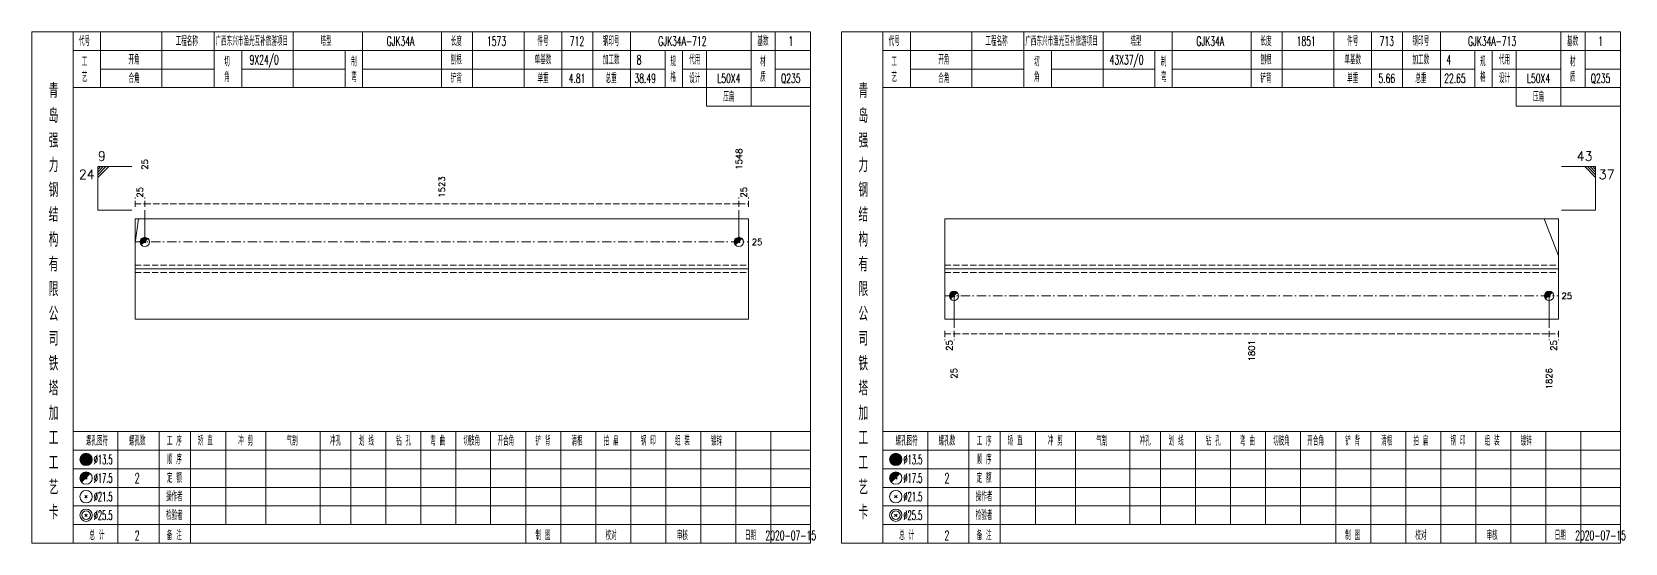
# Model space of a CAD drawing. Extents: x 0 to 2606, y -377 to 6479.
# Drawn here: x 1307 to 1821, y 3325 to 3490 of the extents above; entities that cross this region are included whole.
import ezdxf
from ezdxf.enums import TextEntityAlignment as Align

# ---------------------------------------------------------------- set-up
doc = ezdxf.new("R2010")
doc.units = 0
doc.header["$MEASUREMENT"] = 0
doc.linetypes.add('一点画线', pattern=[5.2, 3, -1, 0.2, -1])
doc.linetypes.add('虚线', pattern=[2.75, 2, -0.75])
doc.layers.get('0').update_dxf_attribs({"linetype": 'CONTINUOUS', "lineweight": 25})
doc.layers.add('1', color=7, linetype='CONTINUOUS', lineweight=25)
doc.layers.add('4', color=7, linetype='CONTINUOUS', lineweight=25)
doc.styles.get("Standard").update_dxf_attribs({"font": 'simplex.shx', "width": 0.7, "height": 3, "bigfont": 'gbhzfs.shx'})

msp = doc.modelspace()

# ---------------------------------------------------------------- linework, layer by layer
at = {"color": 7, "linetype": 'Continuous', "lineweight": 13}
for p, q in [((1328.3, 3446.5), (1339.3, 3446.5)), ((1328.3, 3432.5), (1328.3, 3446.5)), ((1329.17, 3446.5), (1328.3, 3445.62)), ((1330.05, 3446.5), (1328.3, 3444.75)), ((1330.92, 3446.5), (1328.3, 3443.88)), ((1331.8, 3446.5), (1328.3, 3443)), ((1811.8, 3446.5), (1800.8, 3446.5)), ((1808.3, 3446.5), (1811.8, 3443)), ((1809.17, 3446.5), (1811.8, 3443.88)), ((1810.05, 3446.5), (1811.8, 3444.75)), ((1810.92, 3446.5), (1811.8, 3445.62)), ((1811.8, 3432.5), (1811.8, 3446.5)), ((1328.3, 3432.5), (1339.3, 3432.5)), ((1343.45, 3422.2), (1343.45, 3432.5)), ((1535.25, 3422.2), (1535.25, 3432.5)), ((1811.8, 3432.5), (1800.8, 3432.5)), ((1340.3, 3421.92), (1341.43, 3429.7)), ((1799.8, 3417.71), (1795.2, 3429.7)), ((1604.7, 3404.8), (1604.7, 3394.5)), ((1796.8, 3404.8), (1796.8, 3394.5))]:
    msp.add_line(p, q, dxfattribs=at)
at = {"color": 8, "linetype": '虚线', "lineweight": 9}
for p, q in [((1340.3, 3433.5), (1340.3, 3436.5)), ((1343.45, 3433.5), (1343.45, 3436.5)), ((1343.45, 3433.5), (1343.45, 3436.5)), ((1535.25, 3433.5), (1535.25, 3436.5)), ((1535.25, 3433.5), (1535.25, 3436.5)), ((1538.4, 3433.5), (1538.4, 3436.5)), ((1340.3, 3434.5), (1343.45, 3434.5)), ((1343.45, 3434.5), (1535.25, 3434.5)), ((1535.25, 3434.5), (1538.4, 3434.5)), ((1601.7, 3393.5), (1601.7, 3390.5)), ((1601.7, 3392.5), (1604.7, 3392.5)), ((1604.7, 3393.5), (1604.7, 3390.5)), ((1604.7, 3393.5), (1604.7, 3390.5)), ((1604.7, 3392.5), (1796.8, 3392.5)), ((1796.8, 3393.5), (1796.8, 3390.5)), ((1796.8, 3393.5), (1796.8, 3390.5)), ((1796.8, 3392.5), (1799.8, 3392.5)), ((1799.8, 3393.5), (1799.8, 3390.5))]:
    msp.add_line(p, q, dxfattribs=at)
at = {"color": 7, "linetype": 'Continuous', "lineweight": 18}
for p, q in [((1340.3, 3429.7), (1340.3, 3397.3)), ((1340.3, 3429.7), (1538.4, 3429.7)), ((1538.4, 3429.7), (1538.4, 3397.3)), ((1601.7, 3429.7), (1601.7, 3397.3)), ((1601.7, 3429.7), (1799.8, 3429.7)), ((1799.8, 3429.7), (1799.8, 3397.3)), ((1340.3, 3413.5), (1538.4, 3413.5)), ((1601.7, 3413.5), (1799.8, 3413.5))]:
    msp.add_line(p, q, dxfattribs=at)
at = {"color": 3, "linetype": '一点画线', "lineweight": 13}
for p, q in [((1340.3, 3422.2), (1538.4, 3422.2)), ((1601.7, 3404.8), (1799.8, 3404.8))]:
    msp.add_line(p, q, dxfattribs=at)
at = {"color": 7, "linetype": 'Continuous', "lineweight": 0}
for p, q in [((1343.15, 3421.9), (1343.75, 3422.5)), ((1343.15, 3422.5), (1343.75, 3421.9)), ((1534.95, 3421.9), (1535.55, 3422.5)), ((1534.95, 3422.5), (1535.55, 3421.9))]:
    msp.add_line(p, q, dxfattribs=at)
at = {"color": 1, "linetype": '虚线', "lineweight": 18}
for p, q in [((1340.3, 3414.7), (1538.4, 3414.7)), ((1340.3, 3412.3), (1538.4, 3412.3)), ((1601.7, 3414.7), (1799.8, 3414.7)), ((1601.7, 3412.3), (1799.8, 3412.3))]:
    msp.add_line(p, q, dxfattribs=at)
at = {"color": 7, "linetype": 'Continuous', "lineweight": 13}
for centre in [(1343.45, 3422.2), (1535.25, 3422.2)]:
    msp.add_circle(centre, 1.5, dxfattribs=at)
for centre, radius in [((1343.45, 3422.2), 1.35), ((1343.45, 3422.2), 1.2), ((1343.45, 3422.2), 1.05), ((1343.45, 3422.2), 0.9), ((1343.45, 3422.2), 0.75), ((1343.45, 3422.2), 0.6), ((1343.45, 3422.2), 0.45), ((1343.45, 3422.2), 0.3), ((1343.45, 3422.2), 0.15), ((1535.25, 3422.2), 1.35), ((1535.25, 3422.2), 1.2), ((1535.25, 3422.2), 1.05), ((1535.25, 3422.2), 0.9), ((1535.25, 3422.2), 0.75), ((1535.25, 3422.2), 0.6), ((1535.25, 3422.2), 0.45), ((1535.25, 3422.2), 0.3), ((1535.25, 3422.2), 0.15)]:
    msp.add_arc(centre, radius, 45, 225, dxfattribs=at)
at = {"layer": '1', "color": 7, "linetype": 'Continuous', "lineweight": 0}
for p, q in [((1604.4, 3404.5), (1605, 3405.1)), ((1604.4, 3405.1), (1605, 3404.5)), ((1796.5, 3404.5), (1797.1, 3405.1)), ((1796.5, 3405.1), (1797.1, 3404.5))]:
    msp.add_line(p, q, dxfattribs=at)
at = {"layer": '1', "color": 7, "linetype": 'Continuous', "lineweight": 18}
for p, q in [((1340.3, 3397.3), (1538.4, 3397.3)), ((1601.7, 3397.3), (1799.8, 3397.3))]:
    msp.add_line(p, q, dxfattribs=at)
at = {"layer": '1', "color": 7, "linetype": 'Continuous', "lineweight": 13}
for centre in [(1604.7, 3404.8), (1796.8, 3404.8)]:
    msp.add_circle(centre, 1.5, dxfattribs=at)
for centre, radius in [((1604.7, 3404.8), 1.35), ((1604.7, 3404.8), 1.2), ((1604.7, 3404.8), 1.05), ((1604.7, 3404.8), 0.9), ((1604.7, 3404.8), 0.75), ((1604.7, 3404.8), 0.6), ((1604.7, 3404.8), 0.45), ((1604.7, 3404.8), 0.3), ((1796.8, 3404.8), 1.35), ((1796.8, 3404.8), 1.2), ((1796.8, 3404.8), 1.05), ((1796.8, 3404.8), 0.9), ((1796.8, 3404.8), 0.75), ((1796.8, 3404.8), 0.6), ((1796.8, 3404.8), 0.45), ((1796.8, 3404.8), 0.3), ((1604.7, 3404.8), 0.15), ((1796.8, 3404.8), 0.15)]:
    msp.add_arc(centre, radius, 45, 225, dxfattribs=at)
at = {"layer": '4', "color": 1, "linetype": 'Continuous', "lineweight": 18}
for p, q in [((1320.3, 3325), (1320.3, 3490)), ((1329.2, 3472), (1329.2, 3490)), ((1349, 3472), (1349, 3490)), ((1365.8, 3472), (1365.8, 3490)), ((1391.4, 3472), (1391.4, 3490)), ((1413.7, 3472), (1413.7, 3490)), ((1439.2, 3472), (1439.2, 3490)), ((1449.2, 3472), (1449.2, 3490)), ((1465.9, 3472), (1465.9, 3490)), ((1478.1, 3472), (1478.1, 3490)), ((1488.1, 3472), (1488.1, 3490)), ((1500.3, 3472), (1500.3, 3490)), ((1539.2, 3466), (1539.2, 3490)), ((1547, 3472), (1547, 3490)), ((1581.7, 3325), (1581.7, 3490)), ((1590.6, 3472), (1590.6, 3490)), ((1610.4, 3472), (1610.4, 3490)), ((1627.2, 3472), (1627.2, 3490)), ((1652.8, 3472), (1652.8, 3490)), ((1675.1, 3472), (1675.1, 3490)), ((1700.6, 3472), (1700.6, 3490)), ((1710.6, 3472), (1710.6, 3490)), ((1727.3, 3472), (1727.3, 3490)), ((1739.5, 3472), (1739.5, 3490)), ((1749.5, 3472), (1749.5, 3490)), ((1761.7, 3472), (1761.7, 3490)), ((1800.6, 3466), (1800.6, 3490)), ((1808.4, 3472), (1808.4, 3490)), ((1320.3, 3484), (1558.4, 3484)), ((1374.8, 3472), (1374.8, 3484)), ((1408.1, 3472), (1408.1, 3484)), ((1511.4, 3472), (1511.4, 3484)), ((1517, 3472), (1517, 3484)), ((1524.8, 3466), (1524.8, 3484)), ((1581.7, 3484), (1819.8, 3484)), ((1636.2, 3472), (1636.2, 3484)), ((1669.5, 3472), (1669.5, 3484)), ((1772.8, 3472), (1772.8, 3484)), ((1778.4, 3472), (1778.4, 3484)), ((1786.2, 3466), (1786.2, 3484)), ((1329.2, 3478), (1365.8, 3478)), ((1374.8, 3478), (1408.1, 3478)), ((1413.7, 3478), (1511.4, 3478)), ((1517, 3478), (1539.2, 3478)), ((1547, 3478), (1558.4, 3478)), ((1590.6, 3478), (1627.2, 3478)), ((1636.2, 3478), (1669.5, 3478)), ((1675.1, 3478), (1772.8, 3478)), ((1778.4, 3478), (1800.6, 3478)), ((1808.4, 3478), (1819.8, 3478)), ((1320.3, 3472), (1558.4, 3472)), ((1581.7, 3472), (1819.8, 3472)), ((1524.8, 3466), (1558.4, 3466)), ((1786.2, 3466), (1819.8, 3466)), ((1320.3, 3361), (1558.4, 3361)), ((1334.8, 3325), (1334.8, 3361)), ((1348.1, 3325), (1348.1, 3361)), ((1358.2, 3325), (1358.2, 3361)), ((1369.6, 3331), (1369.6, 3361)), ((1382.5, 3331), (1382.5, 3361)), ((1400.1, 3331), (1400.1, 3361)), ((1410, 3331), (1410, 3361)), ((1421.3, 3331), (1421.3, 3361)), ((1432.6, 3331), (1432.6, 3361)), ((1443.9, 3331), (1443.9, 3361)), ((1455.1, 3331), (1455.1, 3361)), ((1466.5, 3331), (1466.5, 3361)), ((1477.8, 3331), (1477.8, 3361)), ((1489.1, 3331), (1489.1, 3361)), ((1500.4, 3331), (1500.4, 3361)), ((1511.7, 3331), (1511.7, 3361)), ((1523, 3331), (1523, 3361)), ((1534.3, 3331), (1534.3, 3361)), ((1545.6, 3331), (1545.6, 3361)), ((1581.7, 3361), (1819.8, 3361)), ((1596.2, 3325), (1596.2, 3361)), ((1609.5, 3325), (1609.5, 3361)), ((1619.6, 3325), (1619.6, 3361)), ((1631, 3331), (1631, 3361)), ((1643.9, 3331), (1643.9, 3361)), ((1661.5, 3331), (1661.5, 3361)), ((1671.4, 3331), (1671.4, 3361)), ((1682.7, 3331), (1682.7, 3361)), ((1694, 3331), (1694, 3361)), ((1705.3, 3331), (1705.3, 3361)), ((1716.5, 3331), (1716.5, 3361)), ((1727.9, 3331), (1727.9, 3361)), ((1739.2, 3331), (1739.2, 3361)), ((1750.5, 3331), (1750.5, 3361)), ((1761.8, 3331), (1761.8, 3361)), ((1773.1, 3331), (1773.1, 3361)), ((1784.4, 3331), (1784.4, 3361)), ((1795.7, 3331), (1795.7, 3361)), ((1807, 3331), (1807, 3361)), ((1320.3, 3355), (1558.4, 3355)), ((1581.7, 3355), (1819.8, 3355)), ((1320.3, 3349), (1558.4, 3349)), ((1581.7, 3349), (1819.8, 3349)), ((1320.3, 3343), (1558.4, 3343)), ((1581.7, 3343), (1819.8, 3343)), ((1320.3, 3337), (1558.4, 3337)), ((1581.7, 3337), (1819.8, 3337)), ((1320.3, 3331), (1558.4, 3331)), ((1466.5, 3325), (1466.5, 3331)), ((1477.8, 3325), (1477.8, 3331)), ((1489.1, 3325), (1489.1, 3331)), ((1500.4, 3325), (1500.4, 3331)), ((1511.7, 3325), (1511.7, 3331)), ((1523, 3325), (1523, 3331)), ((1534.3, 3325), (1534.3, 3331)), ((1545.6, 3325), (1545.6, 3331)), ((1581.7, 3331), (1819.8, 3331)), ((1727.9, 3325), (1727.9, 3331)), ((1739.2, 3325), (1739.2, 3331)), ((1750.5, 3325), (1750.5, 3331)), ((1761.8, 3325), (1761.8, 3331)), ((1773.1, 3325), (1773.1, 3331)), ((1784.4, 3325), (1784.4, 3331)), ((1795.7, 3325), (1795.7, 3331)), ((1807, 3325), (1807, 3331))]:
    msp.add_line(p, q, dxfattribs=at)
at = {"layer": '4', "color": 7, "linetype": 'Continuous', "lineweight": 13}
for p, q in [((1324.3, 3351.8), (1324.7, 3352.2)), ((1324.7, 3351.8), (1324.3, 3352.2)), ((1585.7, 3351.8), (1586.1, 3352.2)), ((1586.1, 3351.8), (1585.7, 3352.2)), ((1324.1, 3339.6), (1324.9, 3340.4)), ((1324.9, 3339.6), (1324.1, 3340.4)), ((1585.5, 3339.6), (1586.3, 3340.4)), ((1586.3, 3339.6), (1585.5, 3340.4)), ((1324.1, 3333.6), (1324.9, 3334.4)), ((1324.9, 3333.6), (1324.1, 3334.4)), ((1585.5, 3333.6), (1586.3, 3334.4)), ((1586.3, 3333.6), (1585.5, 3334.4))]:
    msp.add_line(p, q, dxfattribs=at)
at = {"layer": '4', "color": 7, "linetype": 'Continuous', "lineweight": 0}
for p, q in [((1324.1, 3345.6), (1324.9, 3346.4)), ((1324.1, 3346.4), (1324.9, 3345.6)), ((1585.5, 3345.6), (1586.3, 3346.4)), ((1585.5, 3346.4), (1586.3, 3345.6))]:
    msp.add_line(p, q, dxfattribs=at)
at = {"layer": '4', "color": 1, "linetype": 'Continuous', "lineweight": 18}
for points in [[(1307, 3490), (1307, 3325), (1558.4, 3325), (1558.4, 3490)], [(1568.4, 3490), (1568.4, 3325), (1819.8, 3325), (1819.8, 3490)]]:
    msp.add_lwpolyline(points, close=True, dxfattribs=at)
at = {"layer": '4', "color": 7, "linetype": 'Continuous', "lineweight": 13}
for centre, radius in [((1324.5, 3352), 2), ((1324.5, 3352), 1.8), ((1324.5, 3352), 1.6), ((1585.9, 3352), 2), ((1585.9, 3352), 1.8), ((1585.9, 3352), 1.6), ((1324.5, 3352), 1.4), ((1324.5, 3352), 1.2), ((1324.5, 3352), 1), ((1324.5, 3352), 0.8), ((1324.5, 3352), 0.6), ((1324.5, 3352), 0.4), ((1324.5, 3352), 0.2), ((1585.9, 3352), 1.4), ((1585.9, 3352), 1.2), ((1585.9, 3352), 1), ((1585.9, 3352), 0.8), ((1585.9, 3352), 0.6), ((1585.9, 3352), 0.4), ((1585.9, 3352), 0.2), ((1324.5, 3346), 2), ((1585.9, 3346), 2), ((1324.5, 3340), 2), ((1585.9, 3340), 2), ((1324.5, 3334), 2), ((1324.5, 3334), 1.4), ((1585.9, 3334), 2), ((1585.9, 3334), 1.4)]:
    msp.add_circle(centre, radius, dxfattribs=at)
for centre, radius in [((1324.5, 3346), 1.8), ((1324.5, 3346), 1.6), ((1324.5, 3346), 1.4), ((1324.5, 3346), 1.2), ((1324.5, 3346), 1), ((1324.5, 3346), 0.8), ((1324.5, 3346), 0.6), ((1324.5, 3346), 0.4), ((1324.5, 3346), 0.2), ((1585.9, 3346), 1.8), ((1585.9, 3346), 1.6), ((1585.9, 3346), 1.4), ((1585.9, 3346), 1.2), ((1585.9, 3346), 1), ((1585.9, 3346), 0.8), ((1585.9, 3346), 0.6), ((1585.9, 3346), 0.4), ((1585.9, 3346), 0.2)]:
    msp.add_arc(centre, radius, 45, 225, dxfattribs=at)

# ---------------------------------------------------------------- texts
at = {"color": 7, "linetype": 'Continuous', "lineweight": 13}
msp.add_text('9', height=3, dxfattribs=at).set_placement((1328.3, 3447.5), align=Align.BOTTOM_LEFT)
for s, p in [('1548', (1535.25, 3445.5)), ('25', (1343.45, 3445.5))]:
    msp.add_text(s, height=2, rotation=90, dxfattribs=at).set_placement(p, align=Align.MIDDLE_LEFT)
msp.add_text('43', height=3, dxfattribs=at).set_placement((1810.8, 3447.5), align=Align.BOTTOM_RIGHT)
msp.add_text('24', height=3, dxfattribs=at).set_placement((1327.3, 3445.5), align=Align.TOP_RIGHT)
at = {"color": 8, "linetype": 'Continuous', "lineweight": 9}
for s, p in [('1523', (1439.35, 3436.5)), ('25', (1341.87, 3436.5)), ('25', (1536.83, 3436.5))]:
    msp.add_text(s, height=2, rotation=90, dxfattribs=at).set_placement(p, align=Align.MIDDLE_LEFT)
at = {"color": 7, "linetype": 'Continuous', "lineweight": 13}
msp.add_text('37', height=3, dxfattribs=at).set_placement((1812.8, 3445.5), align=Align.TOP_LEFT)
for p in [(1539.4, 3422.2), (1800.8, 3404.8)]:
    msp.add_text('25', height=2, dxfattribs=at).set_placement(p, align=Align.MIDDLE_LEFT)
at = {"color": 8, "linetype": 'Continuous', "lineweight": 9}
for s, p in [('25', (1603.2, 3390.5)), ('1801', (1700.75, 3390.5)), ('25', (1798.3, 3390.5))]:
    msp.add_text(s, height=2, rotation=90, dxfattribs=at).set_placement(p, align=Align.MIDDLE_RIGHT)
at = {"layer": '1', "color": 7, "linetype": 'Continuous', "lineweight": 13}
for s, p in [('25', (1604.7, 3381.5)), ('1826', (1796.8, 3381.5))]:
    msp.add_text(s, height=2, rotation=90, dxfattribs=at).set_placement(p, align=Align.MIDDLE_RIGHT)
at = {"layer": '4', "color": 1, "linetype": 'Continuous', "lineweight": 13}
for s, height, width, p in [('代号', 3, 0.6, (1324, 3487)), ('工程名称', 3, 0.6, (1357, 3487)), ('广西东兴市渔光互补旅游项目', 3, 0.6, (1378, 3487)), ('塔型', 3, 0.6, (1402, 3487)), ('GJK34A', 3, 0.6, (1426, 3487)), ('长度', 3, 0.6, (1444, 3487)), ('1573', 3, 0.6, (1457, 3487)), ('件号', 3, 0.6, (1472, 3487)), ('712', 3, 0.6, (1483, 3487)), ('钢印号', 3, 0.6, (1494, 3487)), ('GJK34A-712', 3, 0.6, (1517, 3487)), ('基数', 3, 0.6, (1543, 3487)), ('1', 3, 0.6, (1552, 3487)), ('代号', 3, 0.6, (1585.4, 3487)), ('工程名称', 3, 0.6, (1618.4, 3487)), ('广西东兴市渔光互补旅游项目', 3, 0.6, (1639.4, 3487)), ('塔型', 3, 0.6, (1663.4, 3487)), ('GJK34A', 3, 0.6, (1687.4, 3487)), ('长度', 3, 0.6, (1705.4, 3487)), ('1851', 3, 0.6, (1718.4, 3487)), ('件号', 3, 0.6, (1733.4, 3487)), ('713', 3, 0.6, (1744.4, 3487)), ('钢印号', 3, 0.6, (1755.4, 3487)), ('GJK34A-713', 3, 0.6, (1778.4, 3487)), ('基数', 3, 0.6, (1804.4, 3487)), ('1', 3, 0.6, (1813.4, 3487)), ('开角', 3, 0.6, (1340, 3481)), ('9X24/0', 3, 0.6, (1382, 3481)), ('制', 3, 0.6, (1411, 3480.4)), ('刨根', 3, 0.6, (1444, 3481)), ('单基数', 3, 0.6, (1472, 3481)), ('加工数', 3, 0.6, (1494, 3481)), ('8', 3, 0.6, (1503, 3481)), ('规', 3, 0.6, (1514, 3480.4)), ('代用', 3, 0.6, (1521, 3481)), ('材', 3, 0.6, (1543, 3480.4)), ('开角', 3, 0.6, (1601.4, 3481)), ('43X37/0', 3, 0.6, (1660.4, 3481)), ('制', 3, 0.6, (1672.4, 3480.4)), ('刨根', 3, 0.6, (1705.4, 3481)), ('单基数', 3, 0.6, (1733.4, 3481)), ('加工数', 3, 0.6, (1755.4, 3481)), ('4', 3, 0.6, (1764.4, 3481)), ('规', 3, 0.6, (1775.4, 3480.4)), ('代用', 3, 0.6, (1782.4, 3481)), ('材', 3, 0.6, (1804.4, 3480.4)), ('工', 3, 0.6, (1324, 3480.4)), ('艺', 3, 0.6, (1324, 3475.4)), ('切', 3, 0.6, (1370, 3480.4)), ('角', 3, 0.6, (1370, 3475.4)), ('弯', 3, 0.6, (1411, 3475.4)), ('格', 3, 0.6, (1514, 3475.4)), ('质', 3, 0.6, (1543, 3475.4)), ('工', 3, 0.6, (1585.4, 3480.4)), ('艺', 3, 0.6, (1585.4, 3475.4)), ('切', 3, 0.6, (1631.4, 3480.4)), ('角', 3, 0.6, (1631.4, 3475.4)), ('弯', 3, 0.6, (1672.4, 3475.4)), ('格', 3, 0.6, (1775.4, 3475.4)), ('质', 3, 0.6, (1804.4, 3475.4)), ('青', 4.6, 0.8, (1314, 3471)), ('合角', 3, 0.6, (1340, 3475)), ('铲背', 3, 0.6, (1444, 3475)), ('单重', 3, 0.6, (1472, 3475)), ('4.81', 3, 0.6, (1483, 3475)), ('总重', 3, 0.6, (1494, 3475)), ('38.49', 3, 0.6, (1505, 3475)), ('设计', 3, 0.6, (1521, 3475)), ('L50X4', 3, 0.6, (1532, 3475)), ('Q235', 3, 0.6, (1552, 3475)), ('青', 4.6, 0.8, (1575.4, 3471)), ('合角', 3, 0.6, (1601.4, 3475)), ('铲背', 3, 0.6, (1705.4, 3475)), ('单重', 3, 0.6, (1733.4, 3475)), ('5.66', 3, 0.6, (1744.4, 3475)), ('总重', 3, 0.6, (1755.4, 3475)), ('22.65', 3, 0.6, (1766.4, 3475)), ('设计', 3, 0.6, (1782.4, 3475)), ('L50X4', 3, 0.6, (1793.4, 3475)), ('Q235', 3, 0.6, (1813.4, 3475)), ('压扁', 3, 0.6, (1532, 3469)), ('压扁', 3, 0.6, (1793.4, 3469)), ('岛', 4.6, 0.8, (1314, 3463)), ('岛', 4.6, 0.8, (1575.4, 3463)), ('强', 4.6, 0.8, (1314, 3455)), ('强', 4.6, 0.8, (1575.4, 3455)), ('力', 4.6, 0.8, (1314, 3447)), ('力', 4.6, 0.8, (1575.4, 3447)), ('钢', 4.6, 0.8, (1314, 3439)), ('钢', 4.6, 0.8, (1575.4, 3439)), ('结', 4.6, 0.8, (1314, 3431)), ('结', 4.6, 0.8, (1575.4, 3431)), ('构', 4.6, 0.8, (1314, 3423)), ('构', 4.6, 0.8, (1575.4, 3423)), ('有', 4.6, 0.8, (1314, 3415)), ('有', 4.6, 0.8, (1575.4, 3415)), ('限', 4.6, 0.8, (1314, 3407)), ('限', 4.6, 0.8, (1575.4, 3407)), ('公', 4.6, 0.8, (1314, 3399)), ('公', 4.6, 0.8, (1575.4, 3399)), ('司', 4.6, 0.8, (1314, 3391)), ('司', 4.6, 0.8, (1575.4, 3391)), ('铁', 4.6, 0.8, (1314, 3383)), ('铁', 4.6, 0.8, (1575.4, 3383)), ('塔', 4.6, 0.8, (1314, 3375)), ('塔', 4.6, 0.8, (1575.4, 3375)), ('加', 4.6, 0.8, (1314, 3367)), ('加', 4.6, 0.8, (1575.4, 3367)), ('工', 4.6, 0.8, (1314, 3359)), ('螺孔图符', 3, 0.6, (1328, 3358)), ('螺孔数', 3, 0.6, (1341, 3358)), ('工 序', 3, 0.6, (1353, 3358)), ('矫 直', 3, 0.6, (1363, 3358)), ('冲 剪', 3, 0.6, (1376, 3358)), ('气割', 3, 0.6, (1391, 3358)), ('冲孔', 3, 0.6, (1405, 3358)), ('划 线', 3, 0.6, (1415, 3358)), ('钻 孔', 3, 0.6, (1427, 3358)), ('弯 曲', 3, 0.6, (1438, 3358)), ('切肢角', 3, 0.6, (1449, 3358)), ('开合角', 3, 0.6, (1460, 3358)), ('铲 背', 3, 0.6, (1472, 3358)), ('清根', 3, 0.6, (1483, 3358)), ('拍 扁', 3, 0.6, (1494, 3358)), ('钢 印', 3, 0.6, (1506, 3358)), ('组 装', 3, 0.6, (1517, 3358)), ('镀锌', 3, 0.6, (1528, 3358)), ('工', 4.6, 0.8, (1575.4, 3359)), ('螺孔图符', 3, 0.6, (1589.4, 3358)), ('螺孔数', 3, 0.6, (1602.4, 3358)), ('工 序', 3, 0.6, (1614.4, 3358)), ('矫 直', 3, 0.6, (1624.4, 3358)), ('冲 剪', 3, 0.6, (1637.4, 3358)), ('气割', 3, 0.6, (1652.4, 3358)), ('冲孔', 3, 0.6, (1666.4, 3358)), ('划 线', 3, 0.6, (1676.4, 3358)), ('钻 孔', 3, 0.6, (1688.4, 3358)), ('弯 曲', 3, 0.6, (1699.4, 3358)), ('切肢角', 3, 0.6, (1710.4, 3358)), ('开合角', 3, 0.6, (1721.4, 3358)), ('铲 背', 3, 0.6, (1733.4, 3358)), ('清根', 3, 0.6, (1744.4, 3358)), ('拍 扁', 3, 0.6, (1755.4, 3358)), ('钢 印', 3, 0.6, (1767.4, 3358)), ('组 装', 3, 0.6, (1778.4, 3358)), ('镀锌', 3, 0.6, (1789.4, 3358)), ('顺 序', 3, 0.6, (1353, 3352)), ('顺 序', 3, 0.6, (1614.4, 3352)), ('工', 4.6, 0.8, (1314, 3351)), ('%%C13.5', 3, 0.5, (1330, 3352)), ('工', 4.6, 0.8, (1575.4, 3351)), ('%%C13.5', 3, 0.5, (1591.4, 3352)), ('艺', 4.6, 0.8, (1314, 3343)), ('%%C17.5', 3, 0.5, (1330, 3346)), ('2', 3.2, 0.6, (1341, 3346)), ('定 额', 3, 0.6, (1353, 3346)), ('艺', 4.6, 0.8, (1575.4, 3343)), ('%%C17.5', 3, 0.5, (1591.4, 3346)), ('2', 3.2, 0.6, (1602.4, 3346)), ('定 额', 3, 0.6, (1614.4, 3346)), ('%%C21.5', 3, 0.5, (1330, 3340)), ('操作者', 3, 0.6, (1353, 3340)), ('%%C21.5', 3, 0.5, (1591.4, 3340)), ('操作者', 3, 0.6, (1614.4, 3340)), ('卡', 4.6, 0.8, (1314, 3335)), ('%%C25.5', 3, 0.5, (1330, 3334)), ('检验者', 3, 0.6, (1353, 3334)), ('卡', 4.6, 0.8, (1575.4, 3335)), ('%%C25.5', 3, 0.5, (1591.4, 3334)), ('检验者', 3, 0.6, (1614.4, 3334)), ('总 计', 3, 0.6, (1328, 3327.5)), ('2', 3, 0.6, (1341, 3327.5)), ('备 注', 3, 0.6, (1353, 3327.5)), ('制 图', 3, 0.6, (1472, 3327.5)), ('校对', 3, 0.6, (1494, 3327.5)), ('审核', 3, 0.6, (1517, 3327.5)), ('日期', 3, 0.6, (1539, 3327.5)), ('2020-07-15', 3, 0.6, (1552, 3327.5)), ('总 计', 3, 0.6, (1589.4, 3327.5)), ('2', 3, 0.6, (1602.4, 3327.5)), ('备 注', 3, 0.6, (1614.4, 3327.5)), ('制 图', 3, 0.6, (1733.4, 3327.5)), ('校对', 3, 0.6, (1755.4, 3327.5)), ('审核', 3, 0.6, (1778.4, 3327.5)), ('日期', 3, 0.6, (1800.4, 3327.5)), ('2020-07-15', 3, 0.6, (1813.4, 3327.5))]:
    msp.add_text(s, height=height, dxfattribs=dict(at, width=width)).set_placement(p, align=Align.MIDDLE_CENTER)

doc.saveas('drawing.dxf')
